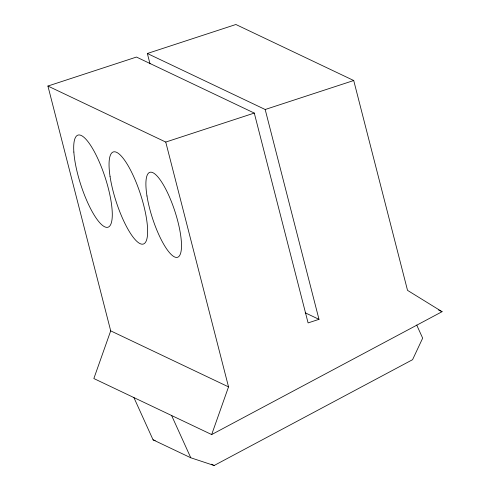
<?xml version="1.0" encoding="UTF-8"?>
<svg xmlns="http://www.w3.org/2000/svg" width="490" height="490" viewBox="0 0 490 490"><rect width="100%" height="100%" fill="white"/><g stroke="black" fill="none" stroke-linecap="round" stroke-linejoin="round"><path stroke-width="0.73" d="M147.355 53.49L265.182 109.503L318.99 319.345L308.094 322.916L254.286 113.074L136.459 57.054L47.922 86.044L110.703 330.86L93.847 378.543L211.674 434.563L442.078 311.689L407.527 290.362L353.719 80.519L235.892 24.5L147.355 53.49L150.013 63.872M211.674 434.563L228.53 386.88L165.749 142.063L47.922 86.044M133.911 397.592L153.076 439.849L190.782 457.776L214.142 465.5L412.574 359.685L422.662 338.155L416.721 325.054M165.749 142.063L254.286 113.074M265.182 109.503L353.719 80.519M153.076 439.849L155.201 440.553M438.624 310.048L442.078 311.689M305.209 312.798L318.99 319.345M110.703 330.86L228.53 386.88M211.404 464.195L214.142 465.5M171.61 415.514L190.782 457.776M73.849 152.047A48.43 12.709 71.9 0 0 104.707 226.803A48.43 12.709 71.9 0 0 100.468 164.701A48.43 12.709 71.9 0 0 73.849 152.047M110.036 176.363A48.43 12.709 71.9 0 0 142.817 244.155A48.43 12.709 71.9 0 0 132.22 173.454A48.43 12.709 71.9 0 0 110.036 176.363M146.982 195.982A44.688 11.729 71.9 0 0 177.392 257.33A44.688 11.729 71.9 0 0 166.747 191.082A44.688 11.729 71.9 0 0 146.982 195.982"/></g></svg>
